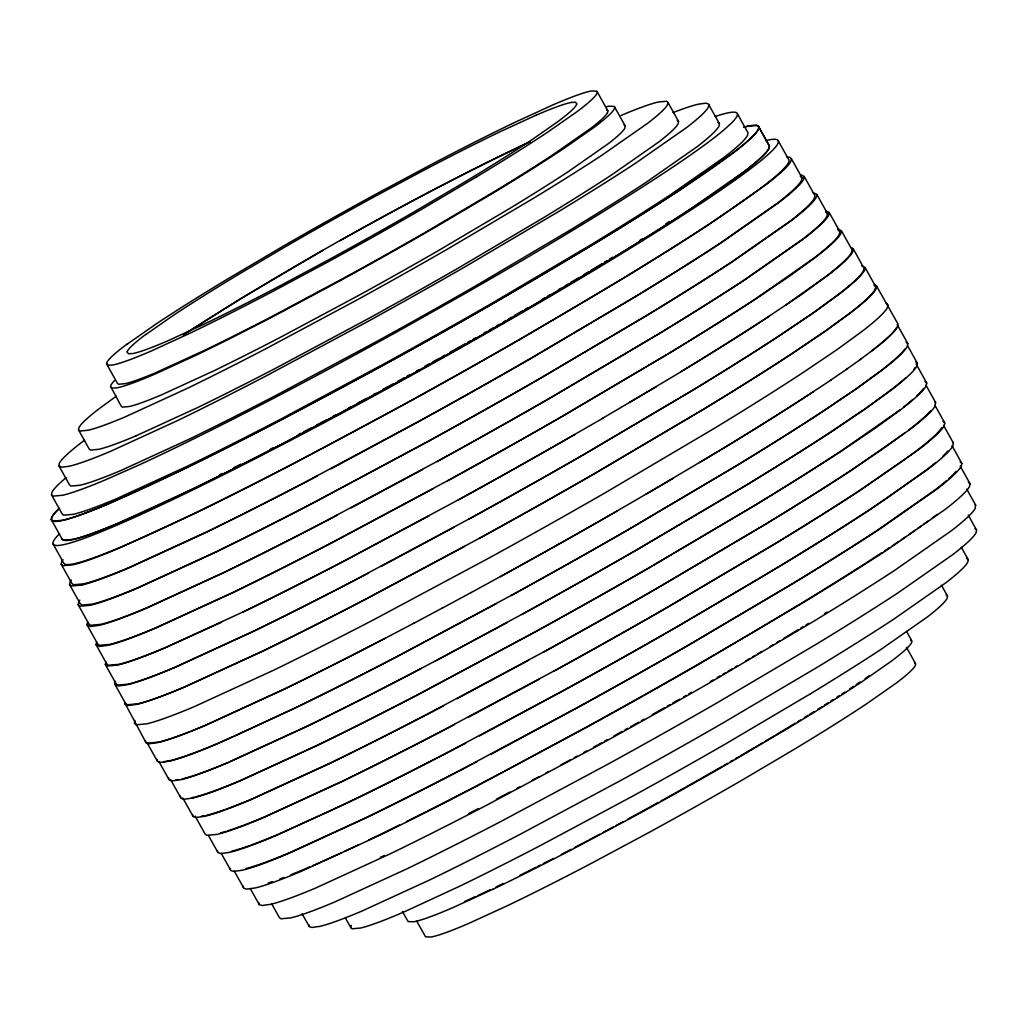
<?xml version="1.0" encoding="UTF-8"?>
<svg xmlns="http://www.w3.org/2000/svg" width="1028" height="1028" viewBox="0 0 1028 1028"><rect width="100%" height="100%" fill="white"/><g stroke="black" fill="none" stroke-linecap="round" stroke-linejoin="round"><path stroke-width="1.5" d="M737.423 113.825L748.024 132.843L747.497 135.4A398.363 25.713 -29.1 0 1 724.74 156.86L670.719 194.588A398.363 25.713 -29.1 0 1 590.637 244.947L492.463 302.939A398.363 25.713 -29.1 0 1 385.654 362.987L280.824 419.09A398.363 25.713 -29.1 0 1 188.085 465.864L116.639 498.657A398.363 25.713 -29.1 0 1 73.386 514.308L63.723 515.182L62.104 513.82L51.49 494.751L52.017 492.181A398.363 25.713 -29.1 0 1 66.049 477.712M758.677 126.675L769.291 145.732A404.621 26.111 -29.1 0 1 426.453 366.276A404.621 26.111 -29.1 0 1 62.065 539.058L51.4 519.757L51.94 517.123A410.802 26.51 -29.1 0 1 59.483 508.295M851.595 247.568L853.356 249.072L863.97 268.128L863.404 270.929A434.433 28.039 -29.1 0 1 838.578 294.329L813.174 312.859L779.674 335.462A434.433 28.039 -29.1 0 1 692.332 390.396L585.279 453.631A434.433 28.039 -29.1 0 1 468.794 519.114L354.48 580.293A434.433 28.039 -29.1 0 1 253.338 631.308L175.428 667.069A434.433 28.039 -29.1 0 1 128.269 684.134L117.719 685.098L115.958 683.594L105.344 664.525L105.91 661.736M134.912 720.5L134.347 723.301L136.12 724.817L146.747 723.84A437.722 28.244 -29.1 0 0 194.279 706.647L272.767 670.616A437.722 28.244 -29.1 0 0 374.68 619.216L489.855 557.574A437.722 28.244 -29.1 0 0 607.227 491.602L715.102 427.879A437.722 28.244 -29.1 0 0 803.086 372.534L836.856 349.751L862.453 331.08A437.722 28.244 -29.1 0 0 887.46 307.513L888.038 304.699L886.252 303.183M607.484 112.682L607.856 110.844L596.857 91.184L591.46 90.952A283.985 18.324 -29.1 0 0 552.884 104.907L514.514 122.525A283.985 18.324 -29.1 0 0 431.799 164.236L375.503 194.369A283.985 18.324 -29.1 0 0 280.246 247.915L227.496 279.063A283.985 18.324 -29.1 0 0 156.089 323.987L127.061 344.251M606.379 106.694A291.901 18.838 -29.1 0 1 608.743 106.205L614.294 106.437L625.307 126.123L624.921 127.999A292.8 18.889 -29.1 0 1 608.19 143.766L568.484 171.496A292.8 18.889 -29.1 0 1 509.618 208.517L437.465 251.14A292.8 18.889 -29.1 0 1 358.952 295.267L281.903 336.516A292.8 18.889 -29.1 0 1 213.734 370.89L161.229 394.996A292.8 18.889 -29.1 0 1 129.438 406.497L122.332 407.139L121.15 406.137L110.536 386.232A291.901 18.838 -29.1 0 1 114.391 380.771M621.092 115.444A342.35 22.089 -29.1 0 1 658.267 102.003L666.568 101.245L667.969 102.427L667.519 104.625A342.35 22.089 -29.1 0 1 647.948 123.064L601.534 155.485A342.35 22.089 -29.1 0 1 532.71 198.764L448.336 248.609A342.35 22.089 -29.1 0 1 356.536 300.202L266.458 348.428A342.35 22.089 -29.1 0 1 186.749 388.623L125.352 416.803A342.106 22.076 -29.1 0 1 88.19 430.244L79.876 431.002L78.488 429.832L78.938 427.622A342.106 22.076 -29.1 0 1 98.508 409.183L116.267 396.178M667.969 102.427L678.583 121.484L678.133 123.694A342.35 22.089 -29.1 0 1 658.562 142.134L612.135 174.554A342.35 22.089 -29.1 0 1 543.324 217.833L458.951 267.678A342.35 22.089 -29.1 0 1 367.15 319.271L277.072 367.484A342.35 22.089 -29.1 0 1 197.363 407.692L135.966 435.872M673.044 112.592A377.225 24.338 -29.1 0 1 698.14 104.226L705.773 103.16L708.331 103.892L719.446 123.745L718.957 126.174A377.507 24.364 -29.1 0 1 697.382 146.516L646.201 182.264A377.507 24.364 -29.1 0 1 570.309 229.989L477.275 284.949A377.507 24.364 -29.1 0 1 376.055 341.836L276.712 395.009A377.507 24.364 -29.1 0 1 188.831 439.329L121.137 470.413A377.507 24.364 -29.1 0 1 80.145 485.229L70.983 486.077L69.454 484.766L58.84 465.71L59.328 463.281A377.225 24.338 -29.1 0 1 80.916 442.939L84.527 440.19M744.593 127.022A410.802 26.51 -29.1 0 1 747.086 126.393L757.058 125.48L758.728 126.894L758.189 129.541A410.802 26.51 -29.1 0 1 734.712 151.669L679.007 190.566A410.802 26.51 -29.1 0 1 596.42 242.505L495.188 302.309A410.802 26.51 -29.1 0 1 385.037 364.22L276.943 422.071A410.802 26.51 -29.1 0 1 181.313 470.31L107.644 504.131A410.802 26.51 -29.1 0 1 63.042 520.258L53.07 521.17L51.4 519.757M786.973 157.117L789.658 157.22L791.38 158.685L790.828 161.409A424.063 27.37 -29.1 0 1 766.592 184.256L709.089 224.412A424.063 27.37 -29.1 0 1 623.829 278.035L519.333 339.767A424.063 27.37 -29.1 0 1 405.623 403.67L294.034 463.397A424.063 27.37 -29.1 0 1 195.307 513.19L119.248 548.104A423.754 27.345 -29.1 0 1 73.219 564.757L62.926 565.696L61.205 564.244L61.757 561.506M791.38 158.685L801.994 177.754L801.442 180.478A424.063 27.37 -29.1 0 1 777.207 203.326L719.703 243.482A424.063 27.37 -29.1 0 1 634.443 297.092L529.947 358.836A424.063 27.37 -29.1 0 1 416.237 422.739L304.648 482.466A424.063 27.37 -29.1 0 1 205.921 532.26L129.875 567.173A424.063 27.37 -29.1 0 1 83.833 583.827L73.541 584.765L71.819 583.3L61.205 564.244M813.366 192.737L816.862 194.459L827.463 213.528L826.91 216.278A429.01 27.679 -29.1 0 1 802.393 239.395L744.221 280.014A429.01 27.679 -29.1 0 1 657.971 334.254L552.254 396.718A429.01 27.679 -29.1 0 1 437.221 461.366L324.334 521.787M825.741 210.804L829.249 212.539L839.863 231.608L839.298 234.371A431.079 27.82 -29.1 0 1 814.664 257.591L756.21 298.416A431.079 27.82 -29.1 0 1 669.549 352.925L563.318 415.672A431.079 27.82 -29.1 0 1 447.733 480.641L334.306 541.358A431.079 27.82 -29.1 0 1 233.934 591.974L156.629 627.453A431.079 27.82 -29.1 0 1 109.829 644.389L99.369 645.34L97.621 643.862L87.007 624.793L87.573 622.017M853.356 249.072L852.79 251.86A434.433 28.039 -29.1 0 1 827.964 275.26L802.56 293.79L768.032 316.894A432.878 27.936 -29.1 0 1 680.999 371.635M861.541 265.764L865.088 267.511L875.702 286.581L875.124 289.382A435.718 28.116 -29.1 0 1 850.233 312.859L824.752 331.44L791.149 354.12A435.718 28.116 -29.1 0 1 703.55 409.208L596.176 472.636A435.718 28.116 -29.1 0 1 479.344 538.299L364.696 599.671A435.718 28.116 -29.1 0 1 263.245 650.84L185.104 686.704A435.718 28.116 -29.1 0 1 137.803 703.82L127.228 704.784L125.455 703.28L114.84 684.211L115.419 681.41M968.26 515.105L976.6 530.088L976.073 532.684A404.993 26.137 -29.1 0 1 952.93 554.503L898.009 592.848A404.993 26.137 -29.1 0 1 816.592 644.055L716.786 703.011A404.993 26.137 -29.1 0 1 608.19 764.048L501.625 821.089A404.993 26.137 -29.1 0 1 407.332 868.647L334.704 901.993A404.993 26.137 -29.1 0 1 290.731 917.888L280.901 918.788L279.256 917.4L271.675 903.779M96.632 641.935L96.067 644.723L106.681 663.792L108.428 665.283L118.94 664.319A432.878 27.936 -29.1 0 0 165.945 647.319L221.598 622.21M351.229 925.38L350.766 927.603L352.18 928.798L360.584 928.027A345.883 22.32 -29.1 0 0 404.724 911.63L460.364 885.892A346.333 22.346 -29.1 0 0 541.062 845.196L632.246 796.379A346.333 22.346 -29.1 0 0 725.19 744.144L810.591 693.694M860.025 359.607L872.489 350.445A437.016 28.206 -29.1 0 0 897.457 326.917L898.035 324.103L876.588 286.092L874.815 284.589M900.014 409.902L841.482 450.778A431.631 27.859 -29.1 0 1 754.706 505.352L648.347 568.188A431.631 27.859 -29.1 0 1 532.607 633.235L419.026 694.029A431.631 27.859 -29.1 0 1 318.539 744.709L241.13 780.239A431.631 27.859 -29.1 0 1 214.891 790.673M905.193 432.672L885.134 447.244M907.647 457.434L917.837 449.801A427.378 27.576 -29.1 0 0 941.751 427.674M932.242 518.073L937.202 514.347M145.873 334.524L172.473 315.956A260.225 16.795 -29.1 0 1 237.918 274.797L286.247 246.245A260.238 16.795 -29.1 0 1 373.537 197.183L425.129 169.569A260.238 16.795 -29.1 0 1 500.919 131.353L536.089 115.2M846.224 369.45L860.77 359.222M906.375 458.398L859.871 490.279A427.378 27.576 -29.1 0 1 821.231 515.092M917.76 528.469L921.358 525.912M923.761 524.203L928.554 520.785M785.675 305.162L826.73 275.902A432.878 27.936 -29.1 0 0 851.467 252.592L852.032 249.804L841.418 230.735L837.897 229M830.367 380.321L846.931 369.091M883.9 448.118L850.773 470.49A429.64 27.73 -29.1 0 1 832.821 482.132M886.123 498.644L926.421 469.924A424.86 27.422 -29.1 0 0 935.711 462.484M901.427 539.713L905.205 537.117M908.996 534.521L915.305 530.191M865.229 678.493L869.11 675.833M183.215 334.961L241.015 298.416L322.574 250.549M831.048 379.987L812.595 392.143A436.052 28.141 -29.1 0 1 724.933 447.283L699.567 462.587M884.8 499.531L868.801 510.171A424.86 27.422 -29.1 0 1 783.387 563.884L758.677 578.803M884.44 551.008L889.67 547.526M892.278 545.791L898.819 541.448M849.732 688.876L853.6 686.306M856.183 684.584L860.05 682.014M183.806 334.563C295.1 263.117 410.943 198.558 530.307 141.594C465.478 171.817 402.488 205.793 340.062 240.668M635.651 296.591L530.512 358.695A426.363 27.512 -29.1 0 1 416.096 423.009L331.08 468.807M755.503 505.018L648.707 568.098A433.045 27.949 -29.1 0 1 532.504 633.415L418.486 694.44A433.045 27.949 -29.1 0 1 317.588 745.326L239.871 780.997A433.045 27.949 -29.1 0 1 192.827 798.024M584.11 274.476L588.209 272.009M590.946 270.351L601.881 263.746M783.721 638.427L798.126 629.727M800.748 628.147L803.356 626.566M775.896 734.904L792.46 724.894A284.859 18.388 -29.1 0 0 795.145 723.262M476.504 176.919L423.767 208.067A283.985 18.324 -29.1 0 1 328.497 261.613L272.189 291.746A283.985 18.324 -29.1 0 1 189.486 333.457L151.103 351.075A283.985 18.324 -29.1 0 1 112.553 365.017L107.914 365.184L106.758 363.398M558.41 289.819L561.108 288.213M565.143 285.81L567.841 284.203M570.54 282.597L578.635 277.778M629.534 402.462L681.731 371.326A434.433 28.039 -29.1 0 0 769.06 316.406M656.455 386.579L602.318 418.435M757.315 579.612L678.698 625.731A424.86 27.422 -29.1 0 1 564.77 689.762L452.975 749.605A424.86 27.422 -29.1 0 1 378.433 787.538M751.198 633.325L800.722 603.667A416.481 26.882 -29.1 0 0 865.756 563.138M757.829 653.834L761.928 651.405M770.126 646.522L772.85 644.903M776.95 642.461L779.687 640.842M758.6 745.184L762.583 742.807M765.256 741.227L774.559 735.688M542.45 299.212L545.097 297.657M547.744 296.103L550.391 294.548M645.674 494.417L725.382 447.09A437.016 28.206 -29.1 0 0 813.225 391.835M673.417 478.213L617.468 510.749A436.052 28.141 -29.1 0 1 500.546 576.477L471.094 592.616M749.823 634.135L698.076 664.294A416.481 26.882 -29.1 0 1 644.081 695.018M735.046 667.211L737.718 665.63M745.763 660.914L749.785 658.562M752.47 656.982L755.143 655.414M740.687 755.696L757.225 745.994M503.373 321.944L506.097 320.363M508.821 318.783L511.546 317.215M514.257 315.635L522.43 310.906M525.141 309.338L527.865 307.757M602.755 418.293L574.331 434.651A432.878 27.936 -29.1 0 1 458.257 499.891L343.866 561.224A434.433 28.039 -29.1 0 1 242.724 612.238M710.309 681.551L713.059 679.958M717.197 677.568L719.96 675.961M722.71 674.368L725.472 672.775M728.222 671.181L732.36 668.778M723.583 765.603L727.528 763.316M730.163 761.787L732.797 760.27M735.418 758.741L739.376 756.454M373.331 394.662L376.017 393.197M382.737 389.522L393.506 383.65M574.408 757.623L577.132 756.145M583.955 752.419L586.68 750.941M593.49 747.215L597.576 744.992M628.082 819.008L645.88 809.293A284.859 18.388 -29.1 0 0 658.267 802.47M422.572 469.539L351.216 507.858M433.032 488.814L333.727 541.795A432.557 27.91 -29.1 0 1 232.945 592.616M454.016 527.287L381.902 566.017M464.553 546.472L364.362 599.928A436.437 28.167 -29.1 0 1 262.667 651.212L184.359 687.154A436.437 28.167 -29.1 0 1 136.942 704.308M496.447 603.59L396.422 656.956A435.731 28.116 -29.1 0 1 294.895 708.163L216.702 744.054A435.731 28.116 -29.1 0 1 169.363 761.17L160.561 762.39L157.605 761.555L147.158 742.936M507.164 622.518L435.178 661.171M528.649 660.272L457.203 698.642M539.43 679.11L468.305 717.3M348.274 408.18L351.075 406.677M358.078 402.899L366.482 398.376M429.113 515.786L344.354 560.851A432.878 27.936 -29.1 0 1 243.572 611.686L164.814 648A434.433 28.039 -29.1 0 1 117.655 665.065L107.105 666.028L105.344 664.525M441.989 608.293L471.197 592.488M546.048 772.94L548.746 771.488M560.877 764.948L570.322 759.859M613.163 827.052L602.421 832.808M615.875 825.6L622.647 821.95M316.534 425.104L326.172 419.977M333.046 416.327L335.796 414.862M413.423 623.482L442.168 608.126M436.964 660.117L521.903 614.346A433.366 27.962 -29.1 0 0 638.105 549.029L744.902 485.936A433.366 27.962 -29.1 0 0 832.025 431.156L865.447 408.591L890.788 390.113A433.366 27.962 -29.1 0 0 905.732 377.79M504.774 771.051L586.41 727.066A416.481 26.882 -29.1 0 0 613.228 712.25M516.878 788.463L519.667 786.985M532.208 780.316L539.173 776.615M589.121 839.876L599.761 834.222M479.485 735.894L564.629 690.019A427.07 27.563 -29.1 0 0 679.238 625.602L784.557 563.395A427.07 27.563 -29.1 0 0 870.472 509.361L928.438 468.884A427.07 27.563 -29.1 0 0 952.853 445.856L953.419 443.107L943.563 425.399M490.716 754.449L575.372 708.845A424.551 27.396 -29.1 0 0 689.3 644.8L793.989 582.953A424.551 27.396 -29.1 0 0 879.403 529.24L937.022 489.007A424.551 27.396 -29.1 0 0 961.296 466.121L961.861 463.384L952.005 445.677M298.107 434.767L300.934 433.276M303.774 431.799L310.867 428.072M413.654 623.289L385.513 638.118A437.016 28.206 -29.1 0 1 283.767 689.428L205.394 725.408A436.694 28.18 -29.1 0 1 157.952 742.563L149.124 743.797L146.169 742.948L124.555 702.535M435.551 660.863L407.872 675.37A433.366 27.962 -29.1 0 1 306.986 726.256L229.27 761.928M476.812 785.726L503.412 771.771M496.46 799.167L510.068 792.035M575.127 847.213L587.72 840.608M317.356 476.028L303.825 483.096A426.363 27.512 -29.1 0 1 204.482 533.198L127.973 568.317A426.363 27.512 -29.1 0 1 81.662 585.073M337.351 515.144L323.679 522.288A430.758 27.795 -29.1 0 1 223.32 572.904L146.015 608.396A430.758 27.795 -29.1 0 1 99.215 625.32L90.515 626.527L87.007 624.793M367.895 573.393L354.069 580.614A435.397 28.103 -29.1 0 1 252.618 631.77L174.49 667.635A435.397 28.103 -29.1 0 1 127.189 684.751L118.387 685.972L114.84 684.211M421.197 668.521L407.409 675.73A434.51 28.039 -29.1 0 1 306.164 726.796L228.203 762.583A434.51 28.039 -29.1 0 1 180.992 779.661L172.203 780.882L169.26 780.034L158.813 761.427M443.325 705.94L429.64 713.098A431.31 27.833 -29.1 0 1 329.14 763.778L251.744 799.309A431.31 27.833 -29.1 0 1 204.88 816.258M454.492 724.56L440.871 731.692A429.319 27.705 -29.1 0 1 340.833 782.141L263.798 817.491A429.64 27.73 -29.1 0 1 217.152 834.376L206.731 835.327L204.983 833.849L195.127 816.142M465.735 743.128L452.179 750.209A427.07 27.563 -29.1 0 1 352.681 800.401L276.044 835.571A427.07 27.563 -29.1 0 1 229.642 852.353M463.589 768.674L477.056 761.632M232.945 592.629L155.318 628.249A432.557 27.91 -29.1 0 1 108.325 645.25L99.587 646.471L96.067 644.723M333.946 809.126L354.069 799.488A424.86 27.422 -29.1 0 0 377.045 788.219M368.577 840.03L379.846 834.633A416.481 26.882 -29.1 0 0 399.494 825.009M380.283 857.455L384.395 855.489M495.933 887.023L503.167 883.553M492.72 889.348L453.271 907.454A291.901 18.838 -29.1 0 1 413.641 921.795L408.09 921.563L402.385 911.412M332.507 809.82L279.243 833.862M341.939 852.585L322.638 861.323M344.74 851.274L358.721 844.746M478.11 895.414L490.15 889.785M234.397 736.241L295.563 707.727A434.831 28.064 -29.1 0 0 396.808 656.661L511.224 595.418A434.831 28.064 -29.1 0 0 627.812 529.883L734.981 466.584A434.831 28.064 -29.1 0 0 822.387 411.611L855.926 388.969L881.356 370.427A434.831 28.064 -29.1 0 0 905.051 348.877M464.54 901.556L475.411 896.647M206.101 724.984L284.293 689.094A436.052 28.141 -29.1 0 0 385.808 637.887M232.996 736.845L217.589 743.514A434.831 28.064 -29.1 0 1 202.709 749.605M309.556 867.015L305.162 868.904A416.481 26.882 -29.1 0 1 290.911 874.751M312.486 865.743L321.263 861.939M715.257 116.447L720.153 114.905A393.634 25.404 -29.1 0 1 731.281 112.322A386.335 24.929 -29.1 0 1 735.624 112.36A385.41 24.878 -29.1 0 1 737.372 115.097A392.966 25.353 -29.1 0 1 735.431 118.605A397.707 25.661 -29.1 0 1 731.165 123.347L724.611 129.322A395.96 25.559 -29.1 0 1 710.554 140.515A390.01 25.173 -29.1 0 1 698.076 149.664A382.455 24.685 -29.1 0 1 683.324 159.97A389.818 25.16 -29.1 0 1 657.213 177.407A395.986 25.559 -29.1 0 1 637.656 190.039L616.684 203.287A397.669 25.661 -29.1 0 1 582.426 224.425A392.927 25.353 -29.1 0 1 557.921 239.228A385.564 24.878 -29.1 0 1 531.643 254.867A386.207 24.929 -29.1 0 1 490.356 278.974A393.493 25.392 -29.1 0 1 461.932 295.293L404.736 327.495A395.356 25.507 -29.1 0 1 361.805 351.165A389.072 25.109 -29.1 0 1 333.406 366.546A382.84 24.711 -29.1 0 1 291.027 389.124A390.486 25.199 -29.1 0 1 263.682 403.413A396.345 25.571 -29.1 0 1 237.288 416.995L212.59 429.473A397.463 25.649 -29.1 0 1 178.705 446.191A392.709 25.34 -29.1 0 1 157.837 456.214A385.539 24.878 -29.1 0 1 138.523 465.221L106.025 479.588A398.363 25.713 -29.1 0 1 62.772 495.239L53.109 496.113L51.49 494.751M81.649 585.073L71.305 586.024L69.57 584.546L70.122 581.809A426.363 27.512 -29.1 0 1 71.266 579.972M136.93 704.321L128.114 705.529L124.568 703.782M192.827 798.024L184.076 799.231L181.134 798.396L170.699 779.789M204.88 816.258L196.168 817.466L193.238 816.63L182.804 798.024M229.642 852.366L221.007 853.548L218.116 852.726L208.44 835.494M163.953 761.735L170.378 760.591A434.831 28.064 -29.1 0 0 201.18 750.209M175.814 780.085L178.371 779.635M191.722 797.651L194.266 797.188M201.462 816.206L203.994 815.757M571.439 102.415L575.667 102.273L576.734 103.918M148.173 743.077L158.749 742.113A436.052 28.141 -29.1 0 0 189.64 731.705M800.761 174.786L804.23 176.508L814.844 195.577L814.292 198.314A426.671 27.538 -29.1 0 1 789.902 221.303L732.052 261.703A426.671 27.538 -29.1 0 1 646.278 315.647L541.126 377.764A426.671 27.538 -29.1 0 1 426.723 442.066L314.452 502.165A426.671 27.538 -29.1 0 1 215.109 552.267L138.6 587.386A426.671 27.538 -29.1 0 1 92.276 604.143L81.919 605.094L80.184 603.616L69.57 584.546M906.053 342.131L907.814 343.635L907.249 346.436A435.731 28.116 -29.1 0 1 882.32 369.926L856.838 388.52L823.197 411.213A435.718 28.116 -29.1 0 1 735.521 466.352L628.082 529.831A435.731 28.116 -29.1 0 1 511.147 595.546M915.614 361.779L917.387 363.282L916.822 366.071A434.51 28.039 -29.1 0 1 891.957 389.496L866.54 408.039L833.001 430.681A434.51 28.039 -29.1 0 1 745.57 485.666L638.427 548.952A434.51 28.039 -29.1 0 1 521.813 614.5M924.969 381.555L926.729 383.046L926.164 385.834A433.045 27.949 -29.1 0 1 901.389 409.183L876.062 427.661L842.626 450.225A433.045 27.949 -29.1 0 1 755.49 505.018M943.01 421.48L944.758 422.958L944.192 425.721A429.319 27.705 -29.1 0 1 919.623 448.876L861.374 489.559A429.319 27.705 -29.1 0 1 774.983 543.889L669.125 606.417A429.319 27.705 -29.1 0 1 553.912 671.181M960.139 461.919L961.861 463.384M968.35 482.338L970.059 483.79L969.507 486.501A421.75 27.216 -29.1 0 1 945.375 509.245L888.153 549.209A421.75 27.216 -29.1 0 1 803.292 602.575L699.297 664.011A421.75 27.216 -29.1 0 1 586.114 727.631L475.064 787.062A421.737 27.216 -29.1 0 1 376.801 836.625L301.127 871.358A421.737 27.216 -29.1 0 1 255.304 887.935L246.784 889.117L243.919 888.308L234.256 871.076M966.68 558.371L968.235 559.682L967.733 562.149A382.673 24.698 -29.1 0 1 945.85 582.786L893.923 619.049A382.673 24.698 -29.1 0 1 816.926 667.468L722.555 723.211A382.673 24.698 -29.1 0 1 619.858 780.933L519.101 834.865A382.673 24.698 -29.1 0 1 429.935 879.84L361.265 911.361A382.673 24.698 -29.1 0 1 319.695 926.395L311.959 927.462L309.364 926.729L302.026 913.674M946.133 594.955L947.546 596.15L947.084 598.373A346.333 22.346 -29.1 0 1 927.269 617.044L880.276 649.863A346.333 22.346 -29.1 0 1 810.591 693.694M910.654 639.93L911.849 641.768A291.901 18.838 -29.1 0 1 890.968 661.441L861.156 682.271A291.901 18.838 -29.1 0 1 787.731 728.441L733.529 760.463A291.901 18.838 -29.1 0 1 635.612 815.5L577.736 846.481A291.901 18.838 -29.1 0 1 492.733 889.348M914.47 662.816L915.627 664.602A283.985 18.324 -29.1 0 1 895.311 683.749L866.296 704.013A283.985 18.324 -29.1 0 1 794.875 748.937L742.139 780.085A283.985 18.324 -29.1 0 1 646.882 833.618L590.573 863.764A283.985 18.324 -29.1 0 1 507.871 905.475L469.488 923.093A283.985 18.324 -29.1 0 1 430.938 937.035L425.528 936.816L416.803 921.242M800.272 176.289L801.994 177.754M825.728 212.051L827.463 213.528M717.917 122.448L719.446 123.745M838.116 230.118L839.863 231.608M873.928 285.077L875.702 286.581M677.182 120.315L678.583 121.484M606.7 109.867L607.856 110.844M624.112 125.108L625.307 126.123M974.955 528.688L976.6 530.088M62.014 538.826L63.685 540.24L73.643 539.327A410.802 26.51 -29.1 0 0 118.259 523.188L191.915 489.379A410.802 26.51 -29.1 0 0 287.557 441.14L395.651 383.29A410.802 26.51 -29.1 0 0 505.802 321.378L607.034 261.575A410.802 26.51 -29.1 0 0 689.621 209.635L745.326 170.725A410.802 26.51 -29.1 0 0 768.803 148.61L769.342 145.963L758.728 126.894M935.274 402.038L935.287 405.713A431.31 27.833 -29.1 0 1 910.615 428.972L852.083 469.847A431.31 27.833 -29.1 0 1 765.307 524.421L658.948 587.258A431.31 27.833 -29.1 0 1 543.195 652.305M952.84 442.207L953.419 443.107M975.315 504.645L975.328 508.205A416.186 26.856 -29.1 0 1 951.517 530.641L895.054 570.077A416.186 26.856 -29.1 0 1 811.31 622.737L708.69 683.363A416.186 26.856 -29.1 0 1 596.998 746.135L487.426 804.795A416.186 26.856 -29.1 0 1 390.447 853.703L315.776 887.974A416.186 26.856 -29.1 0 1 270.557 904.332L262.14 905.501L259.326 904.704L250.421 888.847M110.536 387.068L111.718 388.07L116.472 387.916A291.901 18.838 -29.1 0 0 156.127 373.562L195.564 355.47A291.901 18.838 -29.1 0 0 280.58 312.589L338.456 281.608A291.901 18.838 -29.1 0 0 436.373 226.584L490.587 194.562A291.901 18.838 -29.1 0 0 563.986 148.392L593.824 127.549A291.901 18.838 -29.1 0 0 614.68 107.889L614.693 107.053M58.84 465.71L61.911 467.226L69.531 466.172A377.225 24.338 -29.1 0 0 110.523 451.343L178.204 420.272A377.225 24.338 -29.1 0 0 266.098 375.94L365.428 322.779A377.225 24.338 -29.1 0 0 466.648 265.879L559.682 210.933A377.225 24.338 -29.1 0 0 635.574 163.195L686.768 127.446A377.225 24.338 -29.1 0 0 708.343 107.118L708.845 104.676M79.876 600.121A428.689 27.666 -29.1 0 0 78.745 601.971L78.167 604.734L79.914 606.212L90.323 605.261A428.702 27.666 -29.1 0 0 136.904 588.414L213.824 553.103A428.702 27.666 -29.1 0 0 313.72 502.731L426.594 442.31A428.689 27.666 -29.1 0 0 541.627 377.649L647.344 315.198A428.702 27.666 -29.1 0 0 733.594 260.958L791.778 220.326A428.689 27.666 -29.1 0 0 816.283 197.222L816.862 194.459M221.226 853.356L230.902 870.587L233.78 871.397L242.351 870.215A424.538 27.396 -29.1 0 0 288.495 853.523L364.657 818.558A424.538 27.396 -29.1 0 0 463.589 768.674M897.213 324.565L907.814 343.635M907.531 345.575L917.387 363.282M916.115 363.976L926.729 383.046M925.997 385.243L935.853 402.937M934.902 405.25L944.758 422.958M960.203 466.082L970.059 483.79M778.235 140.759L788.849 159.828A414.862 26.767 -29.1 0 1 437.337 385.95A414.862 26.767 -29.1 0 1 63.736 563.087L53.122 544.03M966.783 489.174L975.88 505.519M961.424 547.436L968.235 559.682M941.481 585.253L947.546 596.15M906.542 631.398L911.849 640.932M906.529 647.46L915.627 663.792M106.758 364.208L117.372 383.264L118.528 384.254L125.442 383.624A284.859 18.388 -29.1 0 0 156.372 372.432L207.45 348.98A284.859 18.388 -29.1 0 0 273.769 315.532L348.736 275.414A284.859 18.388 -29.1 0 0 425.104 232.482L495.316 191.015A284.859 18.388 -29.1 0 0 552.576 154.997L591.203 128.025A284.859 18.388 -29.1 0 0 607.484 112.682M78.488 429.832L89.102 448.902L90.49 450.071L98.791 449.313A342.35 22.089 -29.1 0 0 135.966 435.872M345.459 918.068L350.766 927.603M78.167 604.734L88.781 623.803L90.528 625.281L100.937 624.33A429.01 27.679 -29.1 0 0 147.518 607.471L224.451 572.172A429.01 27.679 -29.1 0 0 324.334 521.787M876.588 286.092L876.023 288.894A436.437 28.167 -29.1 0 1 851.043 312.435L825.523 331.055L791.83 353.786A436.437 28.167 -29.1 0 1 704.013 409.015L596.394 472.584A436.437 28.167 -29.1 0 1 479.279 538.415M865.088 267.511L864.509 270.313A435.397 28.103 -29.1 0 1 839.606 293.79L814.137 312.371L780.522 335.051A435.397 28.103 -29.1 0 1 692.923 390.152L585.549 453.579A435.397 28.103 -29.1 0 1 468.717 519.243M841.418 230.735L840.853 233.523A432.57 27.91 -29.1 0 1 816.103 256.846L790.802 275.298L757.405 297.837A432.557 27.91 -29.1 0 1 670.372 352.578L563.704 415.582A432.57 27.91 -29.1 0 1 447.63 480.834M829.249 212.539L828.684 215.302A430.758 27.795 -29.1 0 1 804.037 238.535L745.596 279.346A430.758 27.795 -29.1 0 1 658.922 333.869L552.691 396.615A430.758 27.795 -29.1 0 1 437.106 461.585M804.23 176.508L803.678 179.245A426.363 27.512 -29.1 0 1 779.275 202.233L721.425 242.647A426.363 27.512 -29.1 0 1 635.638 296.591M597.242 91.775L597.242 92.597A283.985 18.324 -29.1 0 1 576.926 111.731L547.924 131.995A283.985 18.324 -29.1 0 1 476.491 176.919M308.837 924.84L308.85 925.932M258.748 902.635L258.76 903.818M243.34 886.213L243.353 887.421M230.323 868.48L230.323 869.688M217.525 850.619L217.538 851.839M192.647 814.497L192.66 815.731M180.542 796.25L180.555 797.484M168.669 777.888L168.669 779.121M157.001 759.396L157.014 760.643M145.565 740.79L145.565 742.036M127.266 352.064L128.333 353.709L132.561 353.568A260.238 16.795 -29.1 0 0 167.924 340.769L203.069 324.642A260.238 16.795 -29.1 0 0 278.871 286.414L330.463 258.799A260.238 16.795 -29.1 0 0 417.754 209.738L466.082 181.185A260.225 16.795 -29.1 0 0 531.515 140.026L558.127 121.458A260.238 16.795 -29.1 0 0 576.721 103.931M765.564 140.63A414.862 26.767 -29.1 0 1 429.408 365.39A414.862 26.767 -29.1 0 1 59.56 533.712M743.54 127.266A404.621 26.111 -29.1 0 1 421.017 344.329A404.621 26.111 -29.1 0 1 58.686 508.988M476.812 785.726A416.481 26.882 -29.1 0 1 427.494 811.015M426.145 811.709A416.481 26.882 -29.1 0 1 406.484 821.552M642.68 695.802A416.481 26.882 -29.1 0 1 614.564 711.505M881.87 552.691A416.481 26.882 -29.1 0 1 867.144 562.239M283.818 877.501A416.481 26.882 -29.1 0 1 279.847 878.979M272.42 881.587A416.481 26.882 -29.1 0 1 268.231 882.949M478.354 808.586A404.993 26.137 -29.1 0 1 468.665 813.585M691.523 692.358A404.993 26.137 -29.1 0 1 688.837 693.887M686.151 695.416A404.993 26.137 -29.1 0 1 683.466 696.958M679.431 699.246A404.993 26.137 -29.1 0 1 672.685 703.088M669.973 704.617A404.993 26.137 -29.1 0 1 667.262 706.159M664.551 707.688A404.993 26.137 -29.1 0 1 652.305 714.588M644.119 719.176A404.993 26.137 -29.1 0 1 641.382 720.705M638.645 722.234A404.993 26.137 -29.1 0 1 630.434 726.822M627.697 728.338A404.993 26.137 -29.1 0 1 624.96 729.867M622.223 731.383A404.993 26.137 -29.1 0 1 614.012 735.932M607.162 739.723A404.993 26.137 -29.1 0 1 604.413 741.227M601.676 742.73A404.993 26.137 -29.1 0 1 598.951 744.233M827.103 612.058A404.993 26.137 -29.1 0 1 824.52 613.639M808.676 623.353A404.993 26.137 -29.1 0 1 805.978 624.998M662.225 660.092A422.058 27.242 -29.1 0 0 688.696 644.941L792.704 583.506A422.058 27.242 -29.1 0 0 816.052 569.191M660.824 660.888A422.058 27.242 -29.1 0 1 575.526 708.549L464.463 767.993A422.058 27.242 -29.1 0 1 366.199 817.556L290.513 852.289A422.058 27.242 -29.1 0 1 264.864 862.492M817.376 568.368A422.058 27.242 -29.1 0 0 877.552 530.14L934.786 490.163A422.058 27.242 -29.1 0 0 946.634 480.551M956.117 471.377A422.058 27.242 -29.1 0 1 949.011 478.457M263.566 862.967A422.058 27.242 -29.1 0 1 245.949 868.57M819.894 515.94A427.378 27.576 -29.1 0 1 773.955 544.313L668.637 606.533A427.391 27.576 -29.1 0 1 554.041 670.95L441.577 731.139A427.391 27.576 -29.1 0 1 342.08 781.319L265.43 816.502A427.391 27.576 -29.1 0 1 250.806 822.49M249.303 823.094A427.391 27.576 -29.1 0 1 227.535 830.92M225.967 831.395A427.391 27.576 -29.1 0 1 220.3 832.976M915.048 367.664A433.366 27.962 -29.1 0 1 913.622 369.682M227.702 762.596A433.366 27.962 -29.1 0 1 182.213 778.954M923.529 388.507A431.631 27.859 -29.1 0 1 916.745 395.921M912.851 399.442A431.631 27.859 -29.1 0 1 903.805 406.934M213.58 791.149A431.631 27.859 -29.1 0 1 195.551 796.88M947.893 451.009A424.86 27.422 -29.1 0 1 942.894 456.162M277.881 834.453A424.86 27.422 -29.1 0 1 250.755 845.196M249.123 845.787A424.86 27.422 -29.1 0 1 241.58 848.344M240.205 848.781A424.86 27.422 -29.1 0 1 231.75 851.145M896.634 327.367A436.052 28.141 -29.1 0 1 871.718 350.856M206.101 724.984A436.052 28.141 -29.1 0 1 191.169 731.088M570.925 849.411A284.859 18.388 -29.1 0 1 561.352 854.384M553.282 858.534A284.859 18.388 -29.1 0 1 543.272 863.649M540.458 865.075A284.859 18.388 -29.1 0 1 537.657 866.488M536.269 867.182A284.859 18.388 -29.1 0 1 520.014 875.316M722.26 766.361A284.859 18.388 -29.1 0 1 685.74 787.14M684.378 787.911A284.859 18.388 -29.1 0 1 665.142 798.666M663.767 799.424A284.859 18.388 -29.1 0 1 661.017 800.953M844.746 692.14A284.859 18.388 -29.1 0 1 842.189 693.797M839.593 695.481A284.859 18.388 -29.1 0 1 836.946 697.177M833.271 699.528A284.859 18.388 -29.1 0 1 830.765 701.122M828.234 702.728A284.859 18.388 -29.1 0 1 824.379 705.157M821.77 706.801A284.859 18.388 -29.1 0 1 817.787 709.294M813.739 711.826A284.859 18.388 -29.1 0 1 809.614 714.383M808.226 715.244A284.859 18.388 -29.1 0 1 804.371 717.621M800.452 720.024A284.859 18.388 -29.1 0 1 797.805 721.643M831.485 482.993A429.64 27.73 -29.1 0 1 764.395 524.807L658.511 587.348A429.64 27.73 -29.1 0 1 543.311 652.099L430.257 712.61A429.64 27.73 -29.1 0 1 330.232 763.059L253.184 798.435A429.64 27.73 -29.1 0 1 225.762 809.293M930.751 410.66A429.64 27.73 -29.1 0 1 909.022 429.794M224.31 809.807A429.64 27.73 -29.1 0 1 206.538 815.307M574.665 434.574A434.433 28.039 -29.1 0 1 458.18 500.045M536.076 115.213A260.238 16.795 -29.1 0 1 571.414 102.427M127.112 352.013A260.238 16.795 -29.1 0 1 145.706 334.473M106.578 363.334A283.985 18.324 -29.1 0 1 126.881 344.187M617.687 510.71A437.016 28.206 -29.1 0 1 500.507 576.567M61.77 561.506A423.754 27.345 -29.1 0 1 62.888 559.682M273.037 447.797A399.738 25.79 -29.1 0 1 270.313 449.197M240.925 464.155A399.738 25.79 -29.1 0 1 233.69 467.791M222.356 473.445A399.738 25.79 -29.1 0 1 219.568 474.82M499.248 324.321A399.738 25.79 -29.1 0 1 496.473 325.902M493.71 327.495A399.738 25.79 -29.1 0 1 489.534 329.885M486.758 331.466A399.738 25.79 -29.1 0 1 483.97 333.059M475.656 337.801A399.738 25.79 -29.1 0 1 472.983 339.317M470.323 340.821A399.738 25.79 -29.1 0 1 467.65 342.337M464.964 343.853A399.738 25.79 -29.1 0 1 450.213 352.18M444.828 355.2A399.738 25.79 -29.1 0 1 442.13 356.716M439.431 358.219A399.738 25.79 -29.1 0 1 432.685 361.997M429.974 363.501A399.738 25.79 -29.1 0 1 424.577 366.508M419.167 369.502A399.738 25.79 -29.1 0 1 416.469 371.005M409.709 374.745A399.738 25.79 -29.1 0 1 406.998 376.235M404.3 377.726A399.738 25.79 -29.1 0 1 397.54 381.439M669.588 221.444A399.738 25.79 -29.1 0 1 665.63 223.988M642.32 238.792A399.738 25.79 -29.1 0 1 639.763 240.398M612.444 257.308A399.738 25.79 -29.1 0 1 609.822 258.902M607.188 260.521A399.738 25.79 -29.1 0 1 604.541 262.127"/></g></svg>
